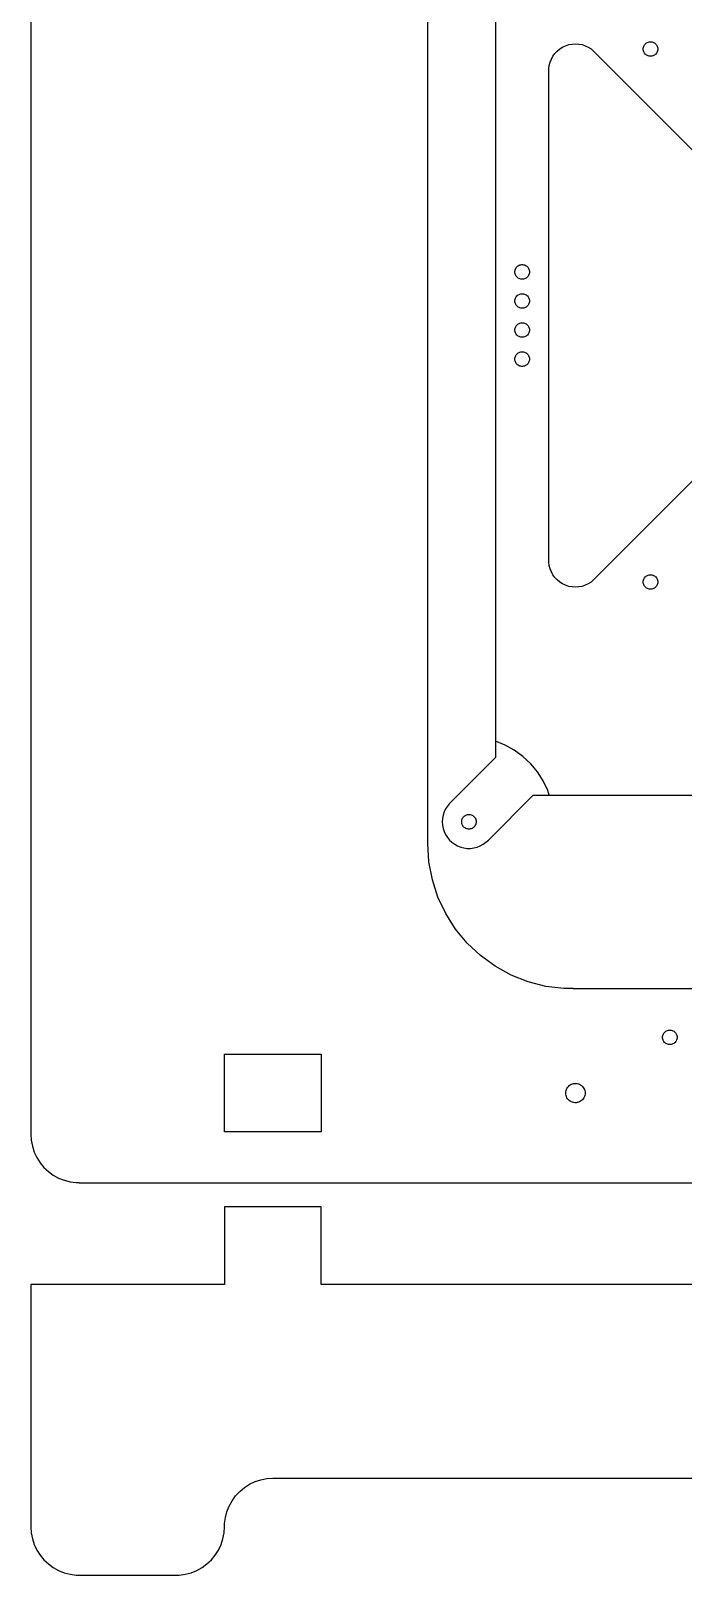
# Model space of a CAD drawing. Header units: millimetres. Extents: x 5 to 395, y 5 to 526.
# Drawn here: x 5 to 139.8, y 5 to 323.8 of the extents above; entities that cross this region are included whole.
import ezdxf

# ---------------------------------------------------------------- set-up
doc = ezdxf.new("R2010")
doc.units = ezdxf.units.MM
doc.layers.add('iTopie_plate_1_layer_1', color=1, linetype='Continuous')
doc.layers.add('iTopie_plate_1_layer_2', color=2, linetype='Continuous')

msp = doc.modelspace()

# ---------------------------------------------------------------- linework, layer by layer
at = {"layer": 'iTopie_plate_1_layer_1'}
for points in [[(117, 126), (117, 126.059), (117, 126.059), (115.116, 126.059), (115.116, 126.059), (111.379, 126.531), (111.379, 126.531), (107.729, 127.468), (107.729, 127.468), (104.227, 128.855), (104.227, 128.855), (100.925, 130.67), (100.925, 130.67), (97.8773, 132.885), (97.8773, 132.885), (95.1309, 135.464), (95.1309, 135.464), (92.7295, 138.366), (92.7295, 138.366), (90.7108, 141.547), (90.7108, 141.547), (89.1067, 144.956), (89.1067, 144.956), (87.9425, 148.539), (87.9425, 148.539), (87.2366, 152.24), (87.2366, 152.24), (87, 156), (87, 156), (87, 417.6)], [(5, 372), (5, 96), (5, 96), (5.0788, 94.7467), (5.0788, 94.7467), (5.3142, 93.5131), (5.3142, 93.5131), (5.7022, 92.3187), (5.7022, 92.3187), (6.2369, 91.1824), (6.2369, 91.1824), (6.9098, 90.1221), (6.9098, 90.1221), (7.7103, 89.1545), (7.7103, 89.1545), (8.6258, 88.2949), (8.6258, 88.2949), (9.6417, 87.5567), (9.6417, 87.5567), (10.7422, 86.9517), (10.7422, 86.9517), (11.9098, 86.4894), (11.9098, 86.4894), (13.1262, 86.1771), (13.1262, 86.1771), (14.3721, 86.0197), (14.3721, 86.0197), (15, 86.0197), (15, 86.0197), (15, 86), (15, 86), (385, 86)], [(101, 356.226), (101, 173.774), (101, 173.774), (91.4907, 164.265), (91.4907, 164.265), (91.0504, 163.733), (91.0504, 163.733), (90.6803, 163.15), (90.6803, 163.15), (90.3862, 162.525), (90.3862, 162.525), (90.1728, 161.868), (90.1728, 161.868), (90.0434, 161.189), (90.0434, 161.189), (90, 160.5), (90, 160.5), (90.0434, 159.811), (90.0434, 159.811), (90.1728, 159.132), (90.1728, 159.132), (90.3862, 158.475), (90.3862, 158.475), (90.6803, 157.85), (90.6803, 157.85), (91.0504, 157.267), (91.0504, 157.267), (91.4907, 156.735), (91.4907, 156.735), (91.9942, 156.262), (91.9942, 156.262), (92.5529, 155.856), (92.5529, 155.856), (93.1582, 155.523), (93.1582, 155.523), (93.8004, 155.269), (93.8004, 155.269), (94.4694, 155.097), (94.4694, 155.097), (95.1546, 155.011), (95.1546, 155.011), (95.8453, 155.011), (95.8453, 155.011), (96.5306, 155.097)], [(116.811, 208.964), (116.132, 209.093), (116.132, 209.093), (115.475, 209.307), (115.475, 209.307), (114.85, 209.601), (114.85, 209.601), (114.267, 209.971), (114.267, 209.971), (113.735, 210.411), (113.735, 210.411), (113.262, 210.914), (113.262, 210.914), (112.856, 211.473), (112.856, 211.473), (112.523, 212.079), (112.523, 212.079), (112.269, 212.721), (112.269, 212.721), (112.097, 213.39), (112.097, 213.39), (112.011, 214.075), (112.011, 214.075), (112.011, 315.925), (112.011, 315.925), (112.097, 316.61), (112.097, 316.61), (112.269, 317.279), (112.269, 317.279), (112.523, 317.921), (112.523, 317.921), (112.856, 318.527), (112.856, 318.527), (113.262, 319.086), (113.262, 319.086), (113.735, 319.589), (113.735, 319.589), (114.267, 320.029), (114.267, 320.029), (114.85, 320.399), (114.85, 320.399), (115.475, 320.693), (115.475, 320.693), (116.132, 320.907), (116.132, 320.907), (116.811, 321.036), (116.811, 321.036), (117.5, 321.08), (117.5, 321.08), (118.189, 321.036), (118.189, 321.036), (118.868, 320.907), (118.868, 320.907), (119.525, 320.693), (119.525, 320.693), (120.15, 320.399), (120.15, 320.399), (120.733, 320.029), (120.733, 320.029), (121.265, 319.589), (121.265, 319.589), (171.845, 269.009)], [(132.906, 318.503), (132.719, 318.527), (132.719, 318.527), (132.536, 318.573), (132.536, 318.573), (132.361, 318.643), (132.361, 318.643), (132.196, 318.734), (132.196, 318.734), (132.044, 318.844), (132.044, 318.844), (131.907, 318.973), (131.907, 318.973), (131.786, 319.118), (131.786, 319.118), (131.686, 319.277), (131.686, 319.277), (131.605, 319.448), (131.605, 319.448), (131.547, 319.627), (131.547, 319.627), (131.512, 319.812), (131.512, 319.812), (131.5, 320), (131.5, 320), (131.512, 320.188), (131.512, 320.188), (131.547, 320.373), (131.547, 320.373), (131.605, 320.552), (131.605, 320.552), (131.686, 320.723), (131.686, 320.723), (131.786, 320.882), (131.786, 320.882), (131.907, 321.027), (131.907, 321.027), (132.044, 321.156), (132.044, 321.156), (132.196, 321.266), (132.196, 321.266), (132.361, 321.357), (132.361, 321.357), (132.536, 321.427), (132.536, 321.427), (132.719, 321.473), (132.719, 321.473), (132.906, 321.497), (132.906, 321.497), (133.094, 321.497), (133.094, 321.497), (133.281, 321.473), (133.281, 321.473), (133.464, 321.427), (133.464, 321.427), (133.639, 321.357), (133.639, 321.357), (133.804, 321.266), (133.804, 321.266), (133.956, 321.156), (133.956, 321.156), (134.093, 321.027), (134.093, 321.027), (134.214, 320.882), (134.214, 320.882), (134.314, 320.723), (134.314, 320.723), (134.395, 320.552), (134.395, 320.552), (134.453, 320.373), (134.453, 320.373), (134.488, 320.188), (134.488, 320.188), (134.5, 320), (134.5, 320), (134.488, 319.812), (134.488, 319.812), (134.453, 319.627), (134.453, 319.627), (134.395, 319.448), (134.395, 319.448), (134.314, 319.277), (134.314, 319.277), (134.214, 319.118), (134.214, 319.118), (134.093, 318.973), (134.093, 318.973), (133.956, 318.844), (133.956, 318.844), (133.804, 318.734), (133.804, 318.734), (133.639, 318.643), (133.639, 318.643), (133.464, 318.573), (133.464, 318.573), (133.281, 318.527), (133.281, 318.527), (133.094, 318.503), (133.094, 318.503), (132.906, 318.503)], [(106.406, 272.503), (106.219, 272.527), (106.219, 272.527), (106.036, 272.573), (106.036, 272.573), (105.861, 272.643), (105.861, 272.643), (105.696, 272.734), (105.696, 272.734), (105.544, 272.844), (105.544, 272.844), (105.407, 272.973), (105.407, 272.973), (105.286, 273.118), (105.286, 273.118), (105.186, 273.277), (105.186, 273.277), (105.105, 273.448), (105.105, 273.448), (105.047, 273.627), (105.047, 273.627), (105.012, 273.812), (105.012, 273.812), (105, 274), (105, 274), (105.012, 274.188), (105.012, 274.188), (105.047, 274.373), (105.047, 274.373), (105.105, 274.552), (105.105, 274.552), (105.186, 274.723), (105.186, 274.723), (105.286, 274.882), (105.286, 274.882), (105.407, 275.027), (105.407, 275.027), (105.544, 275.156), (105.544, 275.156), (105.696, 275.266), (105.696, 275.266), (105.861, 275.357), (105.861, 275.357), (106.036, 275.427), (106.036, 275.427), (106.219, 275.473), (106.219, 275.473), (106.406, 275.497), (106.406, 275.497), (106.594, 275.497), (106.594, 275.497), (106.781, 275.473), (106.781, 275.473), (106.964, 275.427), (106.964, 275.427), (107.139, 275.357), (107.139, 275.357), (107.304, 275.266), (107.304, 275.266), (107.456, 275.156), (107.456, 275.156), (107.593, 275.027), (107.593, 275.027), (107.714, 274.882), (107.714, 274.882), (107.814, 274.723), (107.814, 274.723), (107.895, 274.552), (107.895, 274.552), (107.953, 274.373), (107.953, 274.373), (107.988, 274.188), (107.988, 274.188), (108, 274), (108, 274), (107.988, 273.812), (107.988, 273.812), (107.953, 273.627), (107.953, 273.627), (107.895, 273.448), (107.895, 273.448), (107.814, 273.277), (107.814, 273.277), (107.714, 273.118), (107.714, 273.118), (107.593, 272.973), (107.593, 272.973), (107.456, 272.844), (107.456, 272.844), (107.304, 272.734), (107.304, 272.734), (107.139, 272.643), (107.139, 272.643), (106.964, 272.573), (106.964, 272.573), (106.781, 272.527), (106.781, 272.527), (106.594, 272.503), (106.594, 272.503), (106.406, 272.503)], [(106.406, 266.503), (106.219, 266.527), (106.219, 266.527), (106.036, 266.573), (106.036, 266.573), (105.861, 266.643), (105.861, 266.643), (105.696, 266.734), (105.696, 266.734), (105.544, 266.844), (105.544, 266.844), (105.407, 266.973), (105.407, 266.973), (105.286, 267.118), (105.286, 267.118), (105.186, 267.277), (105.186, 267.277), (105.105, 267.448), (105.105, 267.448), (105.047, 267.627), (105.047, 267.627), (105.012, 267.812), (105.012, 267.812), (105, 268), (105, 268), (105.012, 268.188), (105.012, 268.188), (105.047, 268.373), (105.047, 268.373), (105.105, 268.552), (105.105, 268.552), (105.186, 268.723), (105.186, 268.723), (105.286, 268.882), (105.286, 268.882), (105.407, 269.027), (105.407, 269.027), (105.544, 269.156), (105.544, 269.156), (105.696, 269.266), (105.696, 269.266), (105.861, 269.357), (105.861, 269.357), (106.036, 269.427), (106.036, 269.427), (106.219, 269.473), (106.219, 269.473), (106.406, 269.497), (106.406, 269.497), (106.594, 269.497), (106.594, 269.497), (106.781, 269.473), (106.781, 269.473), (106.964, 269.427), (106.964, 269.427), (107.139, 269.357), (107.139, 269.357), (107.304, 269.266), (107.304, 269.266), (107.456, 269.156), (107.456, 269.156), (107.593, 269.027), (107.593, 269.027), (107.714, 268.882), (107.714, 268.882), (107.814, 268.723), (107.814, 268.723), (107.895, 268.552), (107.895, 268.552), (107.953, 268.373), (107.953, 268.373), (107.988, 268.188), (107.988, 268.188), (108, 268), (108, 268), (107.988, 267.812), (107.988, 267.812), (107.953, 267.627), (107.953, 267.627), (107.895, 267.448), (107.895, 267.448), (107.814, 267.277), (107.814, 267.277), (107.714, 267.118), (107.714, 267.118), (107.593, 266.973), (107.593, 266.973), (107.456, 266.844), (107.456, 266.844), (107.304, 266.734), (107.304, 266.734), (107.139, 266.643), (107.139, 266.643), (106.964, 266.573), (106.964, 266.573), (106.781, 266.527), (106.781, 266.527), (106.594, 266.503), (106.594, 266.503), (106.406, 266.503)], [(106.406, 260.503), (106.219, 260.527), (106.219, 260.527), (106.036, 260.573), (106.036, 260.573), (105.861, 260.643), (105.861, 260.643), (105.696, 260.734), (105.696, 260.734), (105.544, 260.844), (105.544, 260.844), (105.407, 260.973), (105.407, 260.973), (105.286, 261.118), (105.286, 261.118), (105.186, 261.277), (105.186, 261.277), (105.105, 261.448), (105.105, 261.448), (105.047, 261.627), (105.047, 261.627), (105.012, 261.812), (105.012, 261.812), (105, 262), (105, 262), (105.012, 262.188), (105.012, 262.188), (105.047, 262.373), (105.047, 262.373), (105.105, 262.552), (105.105, 262.552), (105.186, 262.723), (105.186, 262.723), (105.286, 262.882), (105.286, 262.882), (105.407, 263.027), (105.407, 263.027), (105.544, 263.156), (105.544, 263.156), (105.696, 263.266), (105.696, 263.266), (105.861, 263.357), (105.861, 263.357), (106.036, 263.427), (106.036, 263.427), (106.219, 263.473), (106.219, 263.473), (106.406, 263.497), (106.406, 263.497), (106.594, 263.497), (106.594, 263.497), (106.781, 263.473), (106.781, 263.473), (106.964, 263.427), (106.964, 263.427), (107.139, 263.357), (107.139, 263.357), (107.304, 263.266), (107.304, 263.266), (107.456, 263.156), (107.456, 263.156), (107.593, 263.027), (107.593, 263.027), (107.714, 262.882), (107.714, 262.882), (107.814, 262.723), (107.814, 262.723), (107.895, 262.552), (107.895, 262.552), (107.953, 262.373), (107.953, 262.373), (107.988, 262.188), (107.988, 262.188), (108, 262), (108, 262), (107.988, 261.812), (107.988, 261.812), (107.953, 261.627), (107.953, 261.627), (107.895, 261.448), (107.895, 261.448), (107.814, 261.277), (107.814, 261.277), (107.714, 261.118), (107.714, 261.118), (107.593, 260.973), (107.593, 260.973), (107.456, 260.844), (107.456, 260.844), (107.304, 260.734), (107.304, 260.734), (107.139, 260.643), (107.139, 260.643), (106.964, 260.573), (106.964, 260.573), (106.781, 260.527), (106.781, 260.527), (106.594, 260.503), (106.594, 260.503), (106.406, 260.503)], [(171.845, 260.991), (121.265, 210.411), (121.265, 210.411), (120.733, 209.971), (120.733, 209.971), (120.15, 209.601), (120.15, 209.601), (119.525, 209.307), (119.525, 209.307), (118.868, 209.093), (118.868, 209.093), (118.189, 208.964), (118.189, 208.964), (117.5, 208.92), (117.5, 208.92), (116.811, 208.964)], [(106.406, 254.503), (106.219, 254.527), (106.219, 254.527), (106.036, 254.573), (106.036, 254.573), (105.861, 254.643), (105.861, 254.643), (105.696, 254.734), (105.696, 254.734), (105.544, 254.844), (105.544, 254.844), (105.407, 254.973), (105.407, 254.973), (105.286, 255.118), (105.286, 255.118), (105.186, 255.277), (105.186, 255.277), (105.105, 255.448), (105.105, 255.448), (105.047, 255.627), (105.047, 255.627), (105.012, 255.812), (105.012, 255.812), (105, 256), (105, 256), (105.012, 256.188), (105.012, 256.188), (105.047, 256.373), (105.047, 256.373), (105.105, 256.552), (105.105, 256.552), (105.186, 256.723), (105.186, 256.723), (105.286, 256.882), (105.286, 256.882), (105.407, 257.027), (105.407, 257.027), (105.544, 257.156), (105.544, 257.156), (105.696, 257.266), (105.696, 257.266), (105.861, 257.357), (105.861, 257.357), (106.036, 257.427), (106.036, 257.427), (106.219, 257.473), (106.219, 257.473), (106.406, 257.497), (106.406, 257.497), (106.594, 257.497), (106.594, 257.497), (106.781, 257.473), (106.781, 257.473), (106.964, 257.427), (106.964, 257.427), (107.139, 257.357), (107.139, 257.357), (107.304, 257.266), (107.304, 257.266), (107.456, 257.156), (107.456, 257.156), (107.593, 257.027), (107.593, 257.027), (107.714, 256.882), (107.714, 256.882), (107.814, 256.723), (107.814, 256.723), (107.895, 256.552), (107.895, 256.552), (107.953, 256.373), (107.953, 256.373), (107.988, 256.188), (107.988, 256.188), (108, 256), (108, 256), (107.988, 255.812), (107.988, 255.812), (107.953, 255.627), (107.953, 255.627), (107.895, 255.448), (107.895, 255.448), (107.814, 255.277), (107.814, 255.277), (107.714, 255.118), (107.714, 255.118), (107.593, 254.973), (107.593, 254.973), (107.456, 254.844), (107.456, 254.844), (107.304, 254.734), (107.304, 254.734), (107.139, 254.643), (107.139, 254.643), (106.964, 254.573), (106.964, 254.573), (106.781, 254.527), (106.781, 254.527), (106.594, 254.503), (106.594, 254.503), (106.406, 254.503)], [(132.906, 208.503), (132.719, 208.527), (132.719, 208.527), (132.536, 208.573), (132.536, 208.573), (132.361, 208.643), (132.361, 208.643), (132.196, 208.734), (132.196, 208.734), (132.044, 208.844), (132.044, 208.844), (131.907, 208.973), (131.907, 208.973), (131.786, 209.118), (131.786, 209.118), (131.686, 209.277), (131.686, 209.277), (131.605, 209.448), (131.605, 209.448), (131.547, 209.627), (131.547, 209.627), (131.512, 209.812), (131.512, 209.812), (131.5, 210), (131.5, 210), (131.512, 210.188), (131.512, 210.188), (131.547, 210.373), (131.547, 210.373), (131.605, 210.552), (131.605, 210.552), (131.686, 210.723), (131.686, 210.723), (131.786, 210.882), (131.786, 210.882), (131.907, 211.027), (131.907, 211.027), (132.044, 211.156), (132.044, 211.156), (132.196, 211.266), (132.196, 211.266), (132.361, 211.357), (132.361, 211.357), (132.536, 211.427), (132.536, 211.427), (132.719, 211.473), (132.719, 211.473), (132.906, 211.497), (132.906, 211.497), (133.094, 211.497), (133.094, 211.497), (133.281, 211.473), (133.281, 211.473), (133.464, 211.427), (133.464, 211.427), (133.639, 211.357), (133.639, 211.357), (133.804, 211.266), (133.804, 211.266), (133.956, 211.156), (133.956, 211.156), (134.093, 211.027), (134.093, 211.027), (134.214, 210.882), (134.214, 210.882), (134.314, 210.723), (134.314, 210.723), (134.395, 210.552), (134.395, 210.552), (134.453, 210.373), (134.453, 210.373), (134.488, 210.188), (134.488, 210.188), (134.5, 210), (134.5, 210), (134.488, 209.812), (134.488, 209.812), (134.453, 209.627), (134.453, 209.627), (134.395, 209.448), (134.395, 209.448), (134.314, 209.277), (134.314, 209.277), (134.214, 209.118), (134.214, 209.118), (134.093, 208.973), (134.093, 208.973), (133.956, 208.844), (133.956, 208.844), (133.804, 208.734), (133.804, 208.734), (133.639, 208.643), (133.639, 208.643), (133.464, 208.573), (133.464, 208.573), (133.281, 208.527), (133.281, 208.527), (133.094, 208.503), (133.094, 208.503), (132.906, 208.503)], [(96.5306, 155.097), (97.1996, 155.269), (97.1996, 155.269), (97.8418, 155.523), (97.8418, 155.523), (98.447, 155.856), (98.447, 155.856), (99.0058, 156.262), (99.0058, 156.262), (99.5093, 156.735), (99.5093, 156.735), (108.774, 166), (108.774, 166), (189, 166)], [(95.4058, 159.003), (95.2189, 159.027), (95.2189, 159.027), (95.0365, 159.073), (95.0365, 159.073), (94.8613, 159.143), (94.8613, 159.143), (94.6963, 159.234), (94.6963, 159.234), (94.5439, 159.344), (94.5439, 159.344), (94.4065, 159.473), (94.4065, 159.473), (94.2865, 159.618), (94.2865, 159.618), (94.1855, 159.777), (94.1855, 159.777), (94.1053, 159.948), (94.1053, 159.948), (94.0471, 160.127), (94.0471, 160.127), (94.0118, 160.312), (94.0118, 160.312), (94, 160.5), (94, 160.5), (94.0118, 160.688), (94.0118, 160.688), (94.0471, 160.873), (94.0471, 160.873), (94.1053, 161.052), (94.1053, 161.052), (94.1855, 161.223), (94.1855, 161.223), (94.2865, 161.382), (94.2865, 161.382), (94.4065, 161.527), (94.4065, 161.527), (94.5439, 161.656), (94.5439, 161.656), (94.6963, 161.766), (94.6963, 161.766), (94.8613, 161.857), (94.8613, 161.857), (95.0365, 161.927), (95.0365, 161.927), (95.2189, 161.973), (95.2189, 161.973), (95.4058, 161.997), (95.4058, 161.997), (95.5942, 161.997), (95.5942, 161.997), (95.7811, 161.973), (95.7811, 161.973), (95.9635, 161.927), (95.9635, 161.927), (96.1387, 161.857), (96.1387, 161.857), (96.3037, 161.766), (96.3037, 161.766), (96.4561, 161.656), (96.4561, 161.656), (96.5934, 161.527), (96.5934, 161.527), (96.7135, 161.382), (96.7135, 161.382), (96.8145, 161.223), (96.8145, 161.223), (96.8947, 161.052), (96.8947, 161.052), (96.9529, 160.873), (96.9529, 160.873), (96.9882, 160.688), (96.9882, 160.688), (97, 160.5), (97, 160.5), (96.9882, 160.312), (96.9882, 160.312), (96.9529, 160.127), (96.9529, 160.127), (96.8947, 159.948), (96.8947, 159.948), (96.8145, 159.777), (96.8145, 159.777), (96.7135, 159.618), (96.7135, 159.618), (96.5934, 159.473), (96.5934, 159.473), (96.4561, 159.344), (96.4561, 159.344), (96.3037, 159.234), (96.3037, 159.234), (96.1387, 159.143), (96.1387, 159.143), (95.9635, 159.073), (95.9635, 159.073), (95.7811, 159.027), (95.7811, 159.027), (95.5942, 159.003), (95.5942, 159.003), (95.4058, 159.003)], [(168, 126), (117, 126)], [(136.906, 114.503), (136.719, 114.527), (136.719, 114.527), (136.536, 114.573), (136.536, 114.573), (136.361, 114.643), (136.361, 114.643), (136.196, 114.734), (136.196, 114.734), (136.044, 114.844), (136.044, 114.844), (135.907, 114.973), (135.907, 114.973), (135.786, 115.118), (135.786, 115.118), (135.686, 115.277), (135.686, 115.277), (135.605, 115.448), (135.605, 115.448), (135.547, 115.627), (135.547, 115.627), (135.512, 115.812), (135.512, 115.812), (135.5, 116), (135.5, 116), (135.512, 116.188), (135.512, 116.188), (135.547, 116.373), (135.547, 116.373), (135.605, 116.552), (135.605, 116.552), (135.686, 116.723), (135.686, 116.723), (135.786, 116.882), (135.786, 116.882), (135.907, 117.027), (135.907, 117.027), (136.044, 117.156), (136.044, 117.156), (136.196, 117.266), (136.196, 117.266), (136.361, 117.357), (136.361, 117.357), (136.536, 117.427), (136.536, 117.427), (136.719, 117.473), (136.719, 117.473), (136.906, 117.497), (136.906, 117.497), (137.094, 117.497), (137.094, 117.497), (137.281, 117.473), (137.281, 117.473), (137.464, 117.427), (137.464, 117.427), (137.639, 117.357), (137.639, 117.357), (137.804, 117.266), (137.804, 117.266), (137.956, 117.156), (137.956, 117.156), (138.093, 117.027), (138.093, 117.027), (138.214, 116.882), (138.214, 116.882), (138.314, 116.723), (138.314, 116.723), (138.395, 116.552), (138.395, 116.552), (138.453, 116.373), (138.453, 116.373), (138.488, 116.188), (138.488, 116.188), (138.5, 116), (138.5, 116), (138.488, 115.812), (138.488, 115.812), (138.453, 115.627), (138.453, 115.627), (138.395, 115.448), (138.395, 115.448), (138.314, 115.277), (138.314, 115.277), (138.214, 115.118), (138.214, 115.118), (138.093, 114.973), (138.093, 114.973), (137.956, 114.844), (137.956, 114.844), (137.804, 114.734), (137.804, 114.734), (137.639, 114.643), (137.639, 114.643), (137.464, 114.573), (137.464, 114.573), (137.281, 114.527), (137.281, 114.527), (137.094, 114.503), (137.094, 114.503), (136.906, 114.503)], [(45, 96.5), (45, 112.5), (45, 112.5), (65, 112.5), (65, 112.5), (65, 96.5), (65, 96.5), (45, 96.5)], [(117.374, 102.504), (117.125, 102.535), (117.125, 102.535), (116.882, 102.598), (116.882, 102.598), (116.648, 102.69), (116.648, 102.69), (116.428, 102.811), (116.428, 102.811), (116.225, 102.959), (116.225, 102.959), (116.042, 103.131), (116.042, 103.131), (115.882, 103.324), (115.882, 103.324), (115.747, 103.536), (115.747, 103.536), (115.64, 103.764), (115.64, 103.764), (115.563, 104.003), (115.563, 104.003), (115.516, 104.249), (115.516, 104.249), (115.5, 104.5), (115.5, 104.5), (115.516, 104.751), (115.516, 104.751), (115.563, 104.997), (115.563, 104.997), (115.64, 105.236), (115.64, 105.236), (115.747, 105.464), (115.747, 105.464), (115.882, 105.676), (115.882, 105.676), (116.042, 105.869), (116.042, 105.869), (116.225, 106.041), (116.225, 106.041), (116.428, 106.189), (116.428, 106.189), (116.648, 106.31), (116.648, 106.31), (116.882, 106.402), (116.882, 106.402), (117.125, 106.465), (117.125, 106.465), (117.374, 106.496), (117.374, 106.496), (117.626, 106.496), (117.626, 106.496), (117.875, 106.465), (117.875, 106.465), (118.118, 106.402), (118.118, 106.402), (118.352, 106.31), (118.352, 106.31), (118.572, 106.189), (118.572, 106.189), (118.775, 106.041), (118.775, 106.041), (118.958, 105.869), (118.958, 105.869), (119.118, 105.676), (119.118, 105.676), (119.253, 105.464), (119.253, 105.464), (119.36, 105.236), (119.36, 105.236), (119.437, 104.997), (119.437, 104.997), (119.484, 104.751), (119.484, 104.751), (119.5, 104.5), (119.5, 104.5), (119.484, 104.249), (119.484, 104.249), (119.437, 104.003), (119.437, 104.003), (119.36, 103.764), (119.36, 103.764), (119.253, 103.536), (119.253, 103.536), (119.118, 103.324), (119.118, 103.324), (118.958, 103.131), (118.958, 103.131), (118.775, 102.959), (118.775, 102.959), (118.572, 102.811), (118.572, 102.811), (118.352, 102.69), (118.352, 102.69), (118.118, 102.598), (118.118, 102.598), (117.875, 102.535), (117.875, 102.535), (117.626, 102.504), (117.626, 102.504), (117.374, 102.504)], [(190, 65), (65, 65), (65, 65), (65, 81), (65, 81), (45, 81), (45, 81), (45, 65), (45, 65), (5, 65), (5, 65), (5, 15), (5, 15), (5.0788, 13.7467), (5.0788, 13.7467), (5.3142, 12.5131), (5.3142, 12.5131), (5.7022, 11.3187), (5.7022, 11.3187), (6.2369, 10.1824), (6.2369, 10.1824), (6.9098, 9.1221), (6.9098, 9.1221), (7.7103, 8.1545), (7.7103, 8.1545), (8.6258, 7.2949), (8.6258, 7.2949), (9.6417, 6.5567), (9.6417, 6.5567), (10.7422, 5.9517), (10.7422, 5.9517), (11.9098, 5.4894), (11.9098, 5.4894), (13.1262, 5.1771), (13.1262, 5.1771), (14.3721, 5.0197), (14.3721, 5.0197), (15, 5.0197), (15, 5.0197), (15, 5), (15, 5), (35, 5), (35, 5), (35, 5.0197)], [(35, 5.0197), (35.6279, 5.0197), (35.6279, 5.0197), (36.8738, 5.1771), (36.8738, 5.1771), (38.0902, 5.4894), (38.0902, 5.4894), (39.2578, 5.9517), (39.2578, 5.9517), (40.3583, 6.5567), (40.3583, 6.5567), (41.3743, 7.2949), (41.3743, 7.2949), (42.2897, 8.1545), (42.2897, 8.1545), (43.0902, 9.1221), (43.0902, 9.1221), (43.7631, 10.1824), (43.7631, 10.1824), (44.2978, 11.3187), (44.2978, 11.3187), (44.6858, 12.5131), (44.6858, 12.5131), (44.9212, 13.7467), (44.9212, 13.7467), (45, 15), (45, 15), (45.0197, 15), (45.0197, 15), (45.0197, 15.6279), (45.0197, 15.6279), (45.1771, 16.8738), (45.1771, 16.8738), (45.4894, 18.0902), (45.4894, 18.0902), (45.9517, 19.2578), (45.9517, 19.2578), (46.5567, 20.3583), (46.5567, 20.3583), (47.2949, 21.3743), (47.2949, 21.3743), (48.1545, 22.2897), (48.1545, 22.2897), (49.1221, 23.0902), (49.1221, 23.0902), (50.1824, 23.7631), (50.1824, 23.7631), (51.3187, 24.2978), (51.3187, 24.2978), (52.5131, 24.6858), (52.5131, 24.6858), (53.7467, 24.9212), (53.7467, 24.9212), (55, 25), (55, 25), (345, 25)]]:
    msp.add_lwpolyline(points, dxfattribs=at)
at = {"layer": 'iTopie_plate_1_layer_2'}
msp.add_lwpolyline([(96.5306, 155.097), (97.1996, 155.269), (97.1996, 155.269), (97.8418, 155.523), (97.8418, 155.523), (98.447, 155.856), (98.447, 155.856), (99.0058, 156.262), (99.0058, 156.262), (99.5093, 156.735), (99.5093, 156.735), (108.774, 166), (108.774, 166), (112.077, 166), (112.077, 166), (111.771, 166.942), (111.771, 166.942), (110.835, 168.931), (110.835, 168.931), (109.658, 170.786), (109.658, 170.786), (108.257, 172.48), (108.257, 172.48), (106.655, 173.984), (106.655, 173.984), (104.877, 175.276), (104.877, 175.276), (102.951, 176.334), (102.951, 176.334), (101, 177.107), (101, 177.107), (101, 173.774), (101, 173.774), (91.4907, 164.265), (91.4907, 164.265), (91.0504, 163.733), (91.0504, 163.733), (90.6803, 163.15), (90.6803, 163.15), (90.3862, 162.525), (90.3862, 162.525), (90.1728, 161.868), (90.1728, 161.868), (90.0434, 161.189), (90.0434, 161.189), (90, 160.5), (90, 160.5), (90.0434, 159.811), (90.0434, 159.811), (90.1728, 159.132), (90.1728, 159.132), (90.3862, 158.475), (90.3862, 158.475), (90.6803, 157.85), (90.6803, 157.85), (91.0504, 157.267), (91.0504, 157.267), (91.4907, 156.735), (91.4907, 156.735), (91.9942, 156.262), (91.9942, 156.262), (92.5529, 155.856), (92.5529, 155.856), (93.1582, 155.523), (93.1582, 155.523), (93.8004, 155.269), (93.8004, 155.269), (94.4694, 155.097), (94.4694, 155.097), (95.1546, 155.011), (95.1546, 155.011), (95.8453, 155.011), (95.8453, 155.011), (96.5306, 155.097)], dxfattribs=at)

doc.saveas('drawing.dxf')
